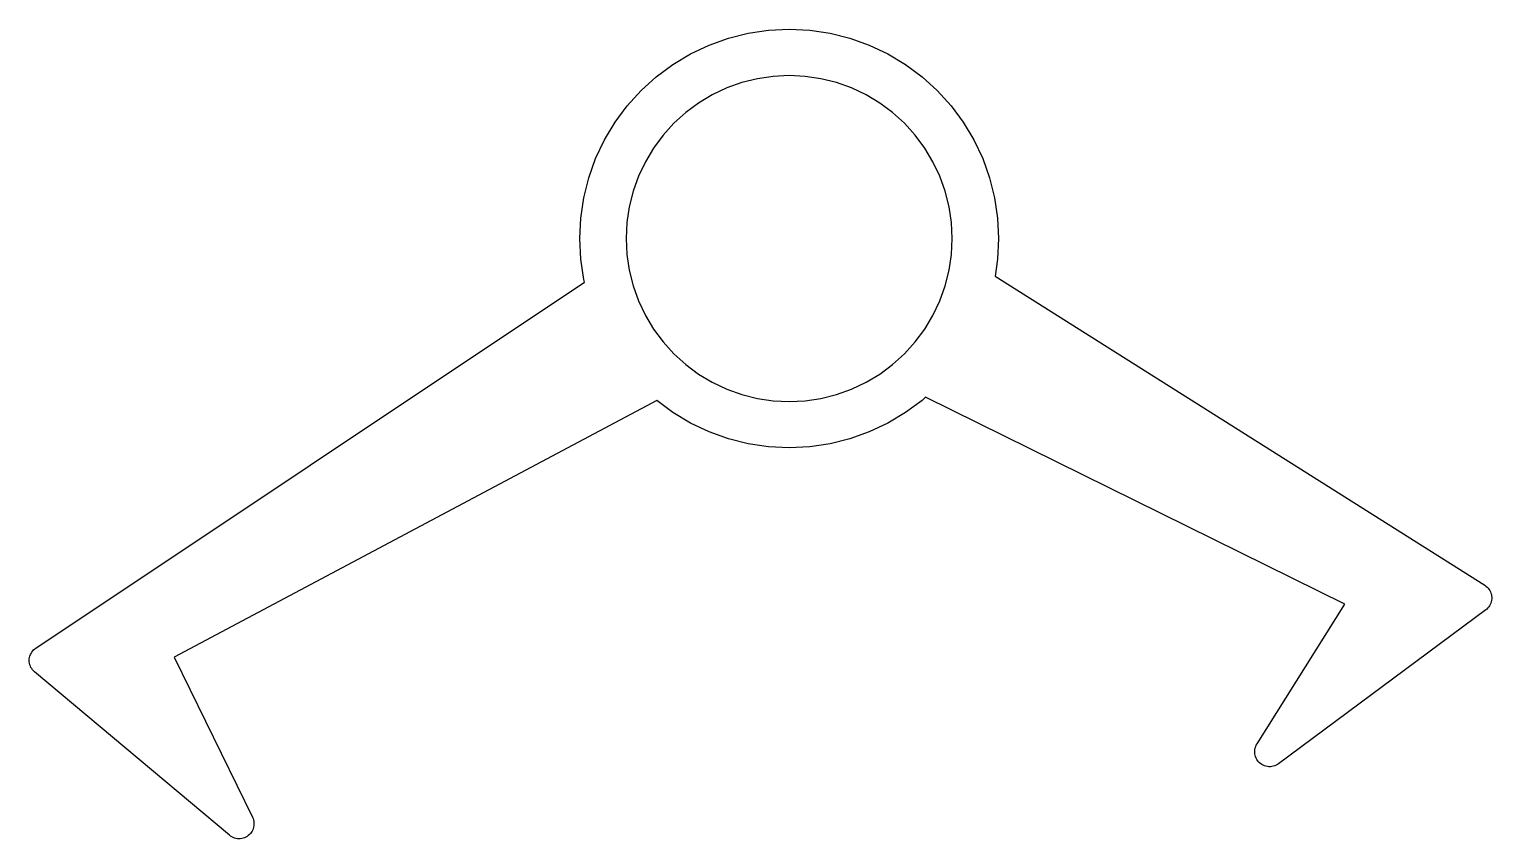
# Model space of a CAD drawing. Header units: millimetres. Extents: x -50.8 to 47, y -40.1 to 14.
import ezdxf

# ---------------------------------------------------------------- set-up
doc = ezdxf.new("R2010")
doc.units = ezdxf.units.MM

msp = doc.modelspace()

# ---------------------------------------------------------------- linework, layer by layer
at = {"color": 0}
for points in [[(46.575, -23.248), (46.649, -23.311), (46.716, -23.381), (46.776, -23.457), (46.828, -23.539), (46.873, -23.625), (46.908, -23.715), (46.935, -23.808), (46.953, -23.904), (46.961, -24), (46.96, -24.097), (46.95, -24.193), (46.93, -24.288), (46.901, -24.381), (46.864, -24.47), (46.818, -24.555), (46.764, -24.636), (46.702, -24.711), (46.633, -24.779), (46.559, -24.841), (32.715, -35.132), (32.633, -35.187), (32.545, -35.233), (32.454, -35.271), (32.359, -35.3), (32.262, -35.319), (32.164, -35.328), (32.065, -35.328), (31.967, -35.317), (31.87, -35.298), (31.775, -35.268), (31.684, -35.23), (31.597, -35.183), (31.516, -35.127), (31.44, -35.064), (31.371, -34.993), (31.309, -34.916), (31.255, -34.833), (31.209, -34.745), (31.172, -34.654), (31.145, -34.559), (31.127, -34.461), (31.119, -34.363), (31.12, -34.264), (31.132, -34.166), (31.153, -34.069), (31.183, -33.975), (31.223, -33.884), (31.271, -33.798), (37.132, -24.444), (9.112, -10.613), (8.882, -10.822), (7.778, -11.641), (6.6, -12.347), (5.358, -12.934), (4.064, -13.397), (2.731, -13.731), (1.372, -13.933), (0, -14), (-1.372, -13.933), (-2.731, -13.731), (-4.064, -13.397), (-5.358, -12.934), (-6.6, -12.347), (-7.778, -11.641), (-8.853, -10.843), (-41.104, -28.003), (-35.872, -38.707), (-35.833, -38.796), (-35.804, -38.889), (-35.783, -38.984), (-35.772, -39.081), (-35.771, -39.178), (-35.778, -39.275), (-35.796, -39.371), (-35.822, -39.464), (-35.857, -39.555), (-35.901, -39.641), (-35.954, -39.723), (-36.013, -39.8), (-36.081, -39.87), (-36.154, -39.934), (-36.234, -39.99), (-36.318, -40.038), (-36.407, -40.078), (-36.499, -40.109), (-36.594, -40.131), (-36.69, -40.143), (-36.787, -40.146), (-36.884, -40.14), (-36.98, -40.124), (-37.074, -40.099), (-37.165, -40.065), (-37.253, -40.022), (-37.335, -39.971), (-37.413, -39.912), (-50.436, -28.985), (-50.507, -28.919), (-50.572, -28.846), (-50.629, -28.767), (-50.679, -28.682), (-50.72, -28.594), (-50.752, -28.502), (-50.775, -28.407), (-50.789, -28.31), (-50.793, -28.213), (-50.788, -28.115), (-50.773, -28.019), (-50.749, -27.924), (-50.715, -27.832), (-50.673, -27.744), (-50.623, -27.661), (-50.564, -27.583), (-50.499, -27.51), (-50.426, -27.445), (-50.348, -27.387), (-13.682, -2.926), (-13.731, -2.731), (-13.933, -1.372), (-14, 0), (-13.933, 1.372), (-13.731, 2.731), (-13.397, 4.064), (-12.934, 5.358), (-12.347, 6.6), (-11.641, 7.778), (-10.822, 8.882), (-9.899, 9.899), (-8.882, 10.822), (-7.778, 11.641), (-6.6, 12.347), (-5.358, 12.934), (-4.064, 13.397), (-2.731, 13.731), (-1.372, 13.933), (0, 14), (1.372, 13.933), (2.731, 13.731), (4.064, 13.397), (5.358, 12.934), (6.6, 12.347), (7.778, 11.641), (8.882, 10.822), (9.899, 9.899), (10.822, 8.882), (11.641, 7.778), (12.347, 6.6), (12.934, 5.358), (13.397, 4.064), (13.731, 2.731), (13.933, 1.372), (14, 0), (13.933, -1.372), (13.763, -2.513), (46.496, -23.193), (46.575, -23.248)], [(10.848, 1.068), (10.691, 2.126), (10.431, 3.164), (10.07, 4.171), (9.613, 5.138), (9.063, 6.056), (8.426, 6.915), (7.707, 7.707), (6.915, 8.426), (6.056, 9.063), (5.138, 9.613), (4.171, 10.07), (3.164, 10.431), (2.126, 10.691), (1.068, 10.848), (0, 10.9), (-1.068, 10.848), (-2.126, 10.691), (-3.164, 10.431), (-4.171, 10.07), (-5.138, 9.613), (-6.056, 9.063), (-6.915, 8.426), (-7.707, 7.707), (-8.426, 6.915), (-9.063, 6.056), (-9.613, 5.138), (-10.07, 4.171), (-10.431, 3.164), (-10.691, 2.126), (-10.848, 1.068), (-10.9, 0), (-10.848, -1.068), (-10.691, -2.126), (-10.431, -3.164), (-10.07, -4.171), (-9.613, -5.138), (-9.063, -6.056), (-8.426, -6.915), (-7.707, -7.707), (-6.915, -8.426), (-6.056, -9.063), (-5.138, -9.613), (-4.171, -10.07), (-3.164, -10.431), (-2.126, -10.691), (-1.068, -10.848), (0, -10.9), (1.068, -10.848), (2.126, -10.691), (3.164, -10.431), (4.171, -10.07), (5.138, -9.613), (6.056, -9.063), (6.915, -8.426), (7.707, -7.707), (8.426, -6.915), (9.063, -6.056), (9.613, -5.138), (10.07, -4.171), (10.431, -3.164), (10.691, -2.126), (10.848, -1.068), (10.9, 0), (10.848, 1.068)]]:
    msp.add_lwpolyline(points, dxfattribs=at)

doc.saveas('drawing.dxf')
